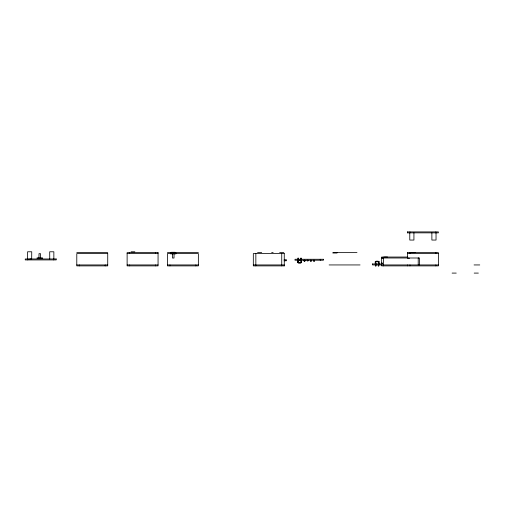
<?xml version="1.0" encoding="UTF-8"?>
<svg xmlns="http://www.w3.org/2000/svg" width="505" height="505" viewBox="0 0 505 505"><rect width="100%" height="100%" fill="white"/><g stroke="black" fill="none" stroke-linecap="round" stroke-linejoin="round"><path stroke-width="0.76" d="M53.852 258.977L53.852 251.78L49.698 251.78L49.749 258.977M38.948 257.847L39.024 253.674L40.526 253.674L40.615 257.847M174.073 253.857L173.998 258.03L172.495 258.03L172.407 253.857M31.575 258.977L29.782 258.977M407.44 231.909L438.372 231.909L438.378 232.855L407.44 232.855M131.092 251.78L134.86 251.78M171.353 252.285L175.128 252.285M76.798 252.626L107.723 252.626M167.426 252.626L198.358 252.626M257.563 252.626L261.704 252.626M271.658 252.601L273.148 252.601M279.663 252.626L283.823 252.626M336.778 252.626L356.991 252.626M407.44 252.626L438.372 252.626L438.378 265.889L381.654 265.889L381.647 257.045L407.383 257.045M332.978 252.664L336.885 252.664M411.297 252.664L415.205 252.664M170.501 252.98L175.98 252.98M332.789 252.98L337.075 252.98M127.127 253.573L158.059 253.573M171.025 253.573L167.426 253.573L167.42 265.889L198.358 265.889L198.37 253.573L175.342 253.573M284.258 253.573L253.327 253.573L253.321 265.889L284.258 265.889M407.44 253.573L438.372 253.573M170.501 253.857L175.98 253.857M37.042 257.847L42.521 257.847M381.654 257.992L419.478 257.992L419.478 264.942M37.042 258.592L42.521 258.592M28.009 258.977L27.63 258.977L27.592 251.78L31.739 251.78L31.676 258.977M297.944 258.667L298.386 258.718M300.784 258.667L301.226 258.718M27.661 258.977L27.775 259.923M284.094 259.829L286.152 259.829M297.944 259.98L298.386 259.93L298.386 261.218L297.944 261.218L297.944 259.93M300.784 259.98L301.226 259.98M297.798 260.271L301.371 260.271M304.111 260.271L304.85 260.271M310.423 260.271L311.162 260.271M313.586 260.271L314.325 260.271M307.242 260.586L308.031 260.567M284.094 260.776L286.152 260.776M297.944 261.034L298.386 261.034M300.784 261.034L301.226 261.034M304.086 260.296L304.086 261.034L304.824 261.034L304.85 260.321M310.398 260.296L310.398 261.034L311.137 261.034L311.162 260.321M313.561 260.296L313.561 261.034L314.299 261.034L314.325 260.321M304.111 261.06L304.85 261.06M310.423 261.06L311.162 261.06M313.586 261.06L314.325 261.06M376.08 261.218L378.144 261.218M375.587 261.344L378.643 261.344M375.329 261.659L378.901 261.659M375.329 261.723L378.901 261.723M298.057 262.859L301.113 262.859M298.55 262.985L300.614 262.985M375.474 263.168L375.916 263.168M378.314 263.168L378.756 263.168M372.299 263.989L382.411 263.989M76.792 264.942L107.729 264.942M127.127 264.942L158.059 264.942M167.426 264.942L198.364 264.942M253.327 264.942L284.258 264.942M329.121 264.942L360.052 264.942M438.372 264.942L372.545 264.942L372.532 263.989M474.062 264.942L479.75 264.942M375.474 265.491L375.916 265.542M378.314 265.542L378.756 265.491M452.095 273.091L456.249 273.091M474.201 273.091L478.349 273.091M436.036 232.855L436.036 240.058L431.889 240.058L431.876 232.855M435.853 231.909L435.853 232.855M435.853 252.626L435.853 253.573M435.853 264.942L435.853 265.889M418.531 257.992L418.531 258.427M418.216 257.992L418.216 264.942M413.93 232.855L413.93 240.058L409.776 240.058L409.776 232.855M409.959 231.909L409.959 232.855M409.959 252.626L409.959 253.573M409.959 264.942L409.959 265.889M407.428 231.909L407.428 232.855M407.428 252.626L407.428 258.118M407.428 264.942L407.428 265.889M387.499 257.045L384.343 257.045M383.541 257.045L383.541 265.889M382.594 257.992L382.594 258.427M379.009 261.659L379.009 263.932M378.819 261.659L378.819 263.932M378.756 264.873L378.756 266.148L378.314 266.148L378.314 264.873M375.916 264.873L375.916 266.148L375.474 266.148L375.474 264.873M375.695 263.989L375.695 264.942M375.411 261.659L375.411 263.932M375.221 261.659L375.221 263.932M320.271 259.267L320.271 260.22M314.35 260.296L314.35 261.034M311.187 260.296L311.187 261.034M304.875 260.296L304.875 261.034M301.479 260.271L301.479 262.543M301.289 260.271L301.289 262.543M301.226 259.317L301.226 258.061L300.784 258.061L300.784 259.317M301.226 259.93L301.226 261.218L300.784 261.218L300.784 259.93M298.386 259.317L298.386 258.061L297.944 258.061L297.944 259.317M298.165 259.267L298.165 260.22M297.881 260.271L297.881 262.543M297.691 260.271L297.691 262.543M286.165 259.829L286.165 260.776M284.264 253.573L284.264 265.889M281.739 253.573L281.739 265.889M255.846 253.573L255.846 265.889M195.839 264.942L195.839 265.889M169.945 264.942L169.945 265.889M155.54 252.626L155.54 253.573M155.54 264.942L155.54 265.889M129.646 252.626L129.646 253.573M129.646 264.942L129.646 265.889M105.21 264.942L105.21 265.889M79.31 264.942L79.31 265.889M53.675 258.977L53.675 259.923M407.914 258.308A2.146 2.146 0 0 1 409.492 258.308M158.059 252.626L127.127 252.626L127.121 265.889L158.059 265.889L158.065 252.626M107.723 253.573L76.798 253.573L76.785 265.889L107.723 265.889L107.735 253.573M56.188 258.977L25.263 258.977L25.25 259.923L56.188 259.923L56.2 258.977M323.421 259.267L295.015 259.267L295.002 260.22L323.421 260.22L323.427 259.267M308.031 260.271L307.242 260.271L307.242 260.965L308.031 260.965L308.031 260.271M301.371 262.48L297.798 262.48L301.371 262.543M375.916 262.985L375.474 262.985L375.474 264.279L375.916 264.279L375.916 262.985M378.756 262.985L378.314 262.985L378.314 264.279L378.756 264.279L378.756 262.985M382.38 263.143L381.641 263.143L382.354 263.168"/></g></svg>
